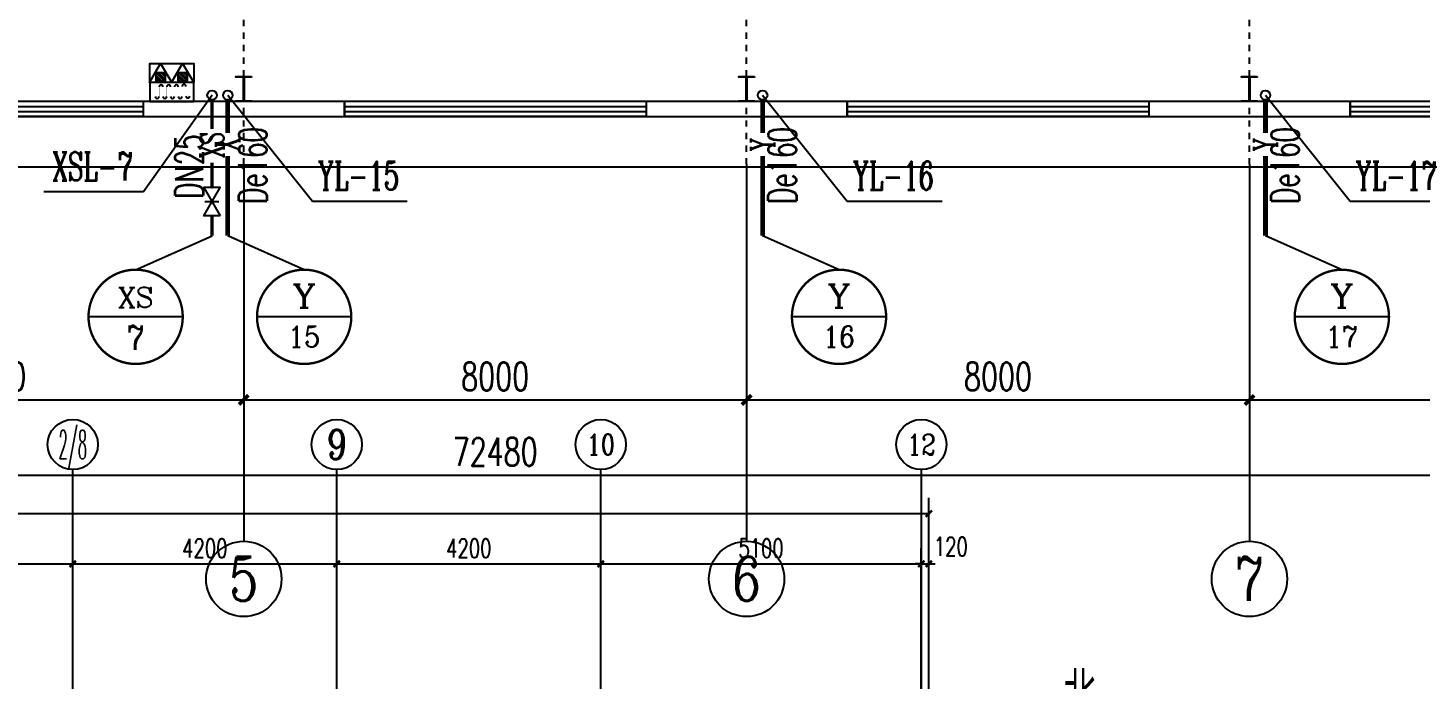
# Model space of a CAD drawing. Header units: millimetres. Extents: x 418357 to 841680, y 53918 to 109839.
# Drawn here: x 418393.42 to 418415.57, y 55105.76 to 55116.13 of the extents above; entities that cross this region are included whole.
import ezdxf
from ezdxf.enums import TextEntityAlignment as Align

# ---------------------------------------------------------------- set-up
doc = ezdxf.new("R2010")
doc.units = ezdxf.units.MM
doc.linetypes.add('DOTE', pattern=[2.42, 2, -0.2, 0.02, -0.2])
for name, color, linetype in [('0 - 梁柱', 3, 'Continuous'), ('AXIS', 171, 'Continuous'), ('AXIS_TEXT', 7, 'Continuous'), ('DIM_消防', 3, 'Continuous'), ('DIM_雨水', 3, 'Continuous'), ('DOTE', 8, 'DOTE'), ('GROUND', 150, 'Continuous'), ('JZ__灭火器', 6, 'Continuous'), ('PIPE-消防', 1, 'Continuous'), ('PIPE-雨水', 4, 'Continuous'), ('PUB_TEXT', 7, 'Continuous'), ('S_WALL', 9, 'Continuous'), ('TEXT_消防', 7, 'Continuous'), ('TEXT_雨水', 7, 'Continuous'), ('TWT_TEXT', 7, 'Continuous'), ('VALVE_消防', 7, 'Continuous'), ('VPIPE-消防', 1, 'Continuous'), ('VPIPE-雨水', 4, 'Continuous'), ('WALL-PARAPET', 6, 'Continuous'), ('WINDOW', 8, 'Continuous')]:
    doc.layers.add(name, color=color, linetype=linetype)
doc.styles.add('_TCH_AXIS', font='COMPLEX', dxfattribs={"bigfont": 'GBCBIG'})
doc.styles.add('_TCH_DIM', font='SIMPLEX', dxfattribs={"bigfont": 'GBCBIG'})
doc.styles.add('_TCH_DIM_T3', font='SIMPLEX', dxfattribs={"width": 0.705882, "bigfont": 'GBCBIG'})
doc.styles.add('_TWT_CIRCLE', font='COMPLEX', dxfattribs={"width": 1.1, "height": 3, "bigfont": 'HZTXT'})
doc.styles.add('_TWT_PIPEDN', font='SIMPLEX', dxfattribs={"width": 0.8, "height": 3, "bigfont": 'HZTXT'})
doc.styles.add('_TWT_PIPETEXT', font='COMPLEX', dxfattribs={"width": 0.8, "height": 2.5, "bigfont": 'HZTXT'})
doc.styles.add('_TWT_SERIAL', font='COMPLEX', dxfattribs={"width": 0.8, "height": 3, "bigfont": 'HZTXT'})
doc.styles.add('COMPLEX', font='COMPLEX')
doc.dimstyles.new('_TCH_ARCH&&100', dxfattribs={"dimtxt": 297.5, "dimasz": 100, "dimexe": 250, "dimexo": 300, "dimgap": 100, "dimtad": 1, "dimdec": 0, "dimzin": 0, "dimdsep": 46, "dimtxsty": '_TCH_DIM_T3', "dimblk": 'ARCHTICK', "dimcen": 0.09, "dimclrt": 7, "dimazin": 2, "dimtfac": 1, "dimtdec": 0, "dimtix": 1, "dimtmove": 2, "dimatfit": 3, "dimfxl": 0, "dimtolj": 1, "dimtzin": 0, "dimarcsym": 0})
doc.dimstyles.new('_TCH_ARCH&&150', dxfattribs={"dimtxt": 446.25, "dimasz": 150, "dimexe": 375, "dimexo": 450, "dimgap": 150, "dimtad": 1, "dimdec": 0, "dimzin": 0, "dimdsep": 46, "dimtxsty": '_TCH_DIM_T3', "dimblk": 'ARCHTICK', "dimcen": 0.09, "dimclrt": 7, "dimazin": 2, "dimtfac": 1, "dimtdec": 0, "dimtix": 1, "dimtmove": 2, "dimatfit": 3, "dimfxl": 0, "dimtolj": 1, "dimtzin": 0, "dimarcsym": 0})

# ---------------------------------------------------------------- blocks, each defined once
blk = doc.blocks.new('_AXISO')
blk.add_circle((0, 0), 0.5)
at = {"layer": 'AXIS_TEXT', "style": 'COMPLEX', "width": 1.041667}
blk.add_attdef('A', text='', height=0.56, dxfattribs=at).set_placement((-0.25, -0.28), (0.25, -0.28), align=Align.FIT)
blk = doc.blocks.new('_ArchTick')
at = {"color": 0, "linetype": 'ByBlock', "const_width": 0.4}
blk.add_lwpolyline([(-0.5, -0.5), (0.5, 0.5)], dxfattribs=at)
blk = doc.blocks.new('*D177')
at = {"layer": 'AXIS', "color": 0, "lineweight": -2}
for p, q in [((429486, 73445), (429486, 76695)), ((472926, 73445), (472926, 76695)), ((429486, 76445), (472926, 76445))]:
    blk.add_line(p, q, dxfattribs=at)
at = {"layer": 'Defpoints', "color": 0, "lineweight": -2}
for p in [(472926, 76445), (429486, 73145), (472926, 73145)]:
    blk.add_point(p, dxfattribs=at)
at = {"layer": 'AXIS', "color": 0, "lineweight": -2, "xscale": 100, "yscale": 100, "zscale": 100, "rotation": 180}
blk.add_blockref('_ArchTick', (429486, 76445), dxfattribs=at)
at = {"layer": 'AXIS', "color": 0, "lineweight": -2, "xscale": 100, "yscale": 100, "zscale": 100}
blk.add_blockref('_ArchTick', (472926, 76445), dxfattribs=at)
at = {"layer": 'AXIS', "color": 7, "insert": (451206, 76694), "char_height": 297.5, "attachment_point": 5, "style": '_TCH_DIM_T3'}
blk.add_mtext('\\A1;43440', dxfattribs=at)
blk = doc.blocks.new('*D187')
at = {"layer": 'AXIS', "color": 0, "lineweight": -2}
for p, q in [((455106, 73445), (455106, 75895)), ((459306, 73445), (459306, 75895)), ((455106, 75645), (459306, 75645))]:
    blk.add_line(p, q, dxfattribs=at)
at = {"layer": 'Defpoints', "color": 0, "lineweight": -2}
for p in [(459306, 75645), (455106, 73145), (459306, 73145)]:
    blk.add_point(p, dxfattribs=at)
at = {"layer": 'AXIS', "color": 0, "lineweight": -2, "xscale": 100, "yscale": 100, "zscale": 100, "rotation": 180}
blk.add_blockref('_ArchTick', (455106, 75645), dxfattribs=at)
at = {"layer": 'AXIS', "color": 0, "lineweight": -2, "xscale": 100, "yscale": 100, "zscale": 100}
blk.add_blockref('_ArchTick', (459306, 75645), dxfattribs=at)
at = {"layer": 'AXIS', "color": 7, "insert": (457206, 75894), "char_height": 297.5, "attachment_point": 5, "style": '_TCH_DIM_T3'}
blk.add_mtext('\\A1;4200', dxfattribs=at)
blk = doc.blocks.new('*D188')
at = {"layer": 'AXIS', "color": 0, "lineweight": -2}
for p, q in [((459306, 73445), (459306, 75895)), ((463506, 73445), (463506, 75895)), ((459306, 75645), (463506, 75645))]:
    blk.add_line(p, q, dxfattribs=at)
at = {"layer": 'Defpoints', "color": 0, "lineweight": -2}
for p in [(463506, 75645), (459306, 73145), (463506, 73145)]:
    blk.add_point(p, dxfattribs=at)
at = {"layer": 'AXIS', "color": 0, "lineweight": -2, "xscale": 100, "yscale": 100, "zscale": 100, "rotation": 180}
blk.add_blockref('_ArchTick', (459306, 75645), dxfattribs=at)
at = {"layer": 'AXIS', "color": 0, "lineweight": -2, "xscale": 100, "yscale": 100, "zscale": 100}
blk.add_blockref('_ArchTick', (463506, 75645), dxfattribs=at)
at = {"layer": 'AXIS', "color": 7, "insert": (461406, 75894), "char_height": 297.5, "attachment_point": 5, "style": '_TCH_DIM_T3'}
blk.add_mtext('\\A1;4200', dxfattribs=at)
blk = doc.blocks.new('*D189')
at = {"layer": 'AXIS', "color": 0, "lineweight": -2}
for p, q in [((463506, 73445), (463506, 75895)), ((467706, 73445), (467706, 75895)), ((463506, 75645), (467706, 75645))]:
    blk.add_line(p, q, dxfattribs=at)
at = {"layer": 'Defpoints', "color": 0, "lineweight": -2}
for p in [(467706, 75645), (463506, 73145), (467706, 73145)]:
    blk.add_point(p, dxfattribs=at)
at = {"layer": 'AXIS', "color": 0, "lineweight": -2, "xscale": 100, "yscale": 100, "zscale": 100, "rotation": 180}
blk.add_blockref('_ArchTick', (463506, 75645), dxfattribs=at)
at = {"layer": 'AXIS', "color": 0, "lineweight": -2, "xscale": 100, "yscale": 100, "zscale": 100}
blk.add_blockref('_ArchTick', (467706, 75645), dxfattribs=at)
at = {"layer": 'AXIS', "color": 7, "insert": (465606, 75894), "char_height": 297.5, "attachment_point": 5, "style": '_TCH_DIM_T3'}
blk.add_mtext('\\A1;4200', dxfattribs=at)
blk = doc.blocks.new('*D190')
at = {"layer": 'AXIS', "color": 0, "lineweight": -2}
for p, q in [((467706, 73445), (467706, 75895)), ((472806, 73445), (472806, 75895)), ((467706, 75645), (472806, 75645))]:
    blk.add_line(p, q, dxfattribs=at)
at = {"layer": 'Defpoints', "color": 0, "lineweight": -2}
for p in [(472806, 75645), (467706, 73145), (472806, 73145)]:
    blk.add_point(p, dxfattribs=at)
at = {"layer": 'AXIS', "color": 0, "lineweight": -2, "xscale": 100, "yscale": 100, "zscale": 100, "rotation": 180}
blk.add_blockref('_ArchTick', (467706, 75645), dxfattribs=at)
at = {"layer": 'AXIS', "color": 0, "lineweight": -2, "xscale": 100, "yscale": 100, "zscale": 100}
blk.add_blockref('_ArchTick', (472806, 75645), dxfattribs=at)
at = {"layer": 'AXIS', "color": 7, "insert": (470256, 75894), "char_height": 297.5, "attachment_point": 5, "style": '_TCH_DIM_T3'}
blk.add_mtext('\\A1;5100', dxfattribs=at)
blk = doc.blocks.new('*D191')
at = {"layer": 'AXIS', "color": 0, "lineweight": -2}
for p, q in [((472806, 73445), (472806, 75895)), ((472926, 73445), (472926, 75895)), ((472806, 75645), (472706, 75645)), ((472806, 75645), (472926, 75645)), ((472926, 75645), (473026, 75645))]:
    blk.add_line(p, q, dxfattribs=at)
at = {"layer": 'Defpoints', "color": 0, "lineweight": -2}
for p in [(472926, 75645), (472806, 73145), (472926, 73145)]:
    blk.add_point(p, dxfattribs=at)
at = {"layer": 'AXIS', "color": 0, "lineweight": -2, "xscale": 100, "yscale": 100, "zscale": 100}
blk.add_blockref('_ArchTick', (472806, 75645), dxfattribs=at)
at = {"layer": 'AXIS', "color": 0, "lineweight": -2, "xscale": 100, "yscale": 100, "zscale": 100, "rotation": 180}
blk.add_blockref('_ArchTick', (472926, 75645), dxfattribs=at)
at = {"layer": 'AXIS', "color": 7, "insert": (473276, 75920), "char_height": 297.5, "attachment_point": 5, "style": '_TCH_DIM_T3'}
blk.add_mtext('\\A1;120', dxfattribs=at)
blk = doc.blocks.new('A$C670E4FA6')
at = {"layer": '0 - 梁柱'}
h = blk.add_hatch(color=256, dxfattribs=at)
h.paths.add_polyline_path([(125, 0), (0, 0), (0, 12), (120, 12), (120, 200), (125, 200)])
h.paths.add_polyline_path([(250, 0), (125, 0), (125, 200), (130, 200), (130, 12), (250, 12)])
h.paths.add_polyline_path([(250, 388), (130, 388), (130, 200), (125, 200), (125, 400), (250, 400)])
h.paths.add_polyline_path([(125, 200), (120, 200), (120, 388), (0, 388), (0, 400), (125, 400)])
blk.add_lwpolyline([(0, 400), (0, 388), (120, 388), (120, 12), (0, 12), (0, 0), (250, 0), (250, 12), (130, 12), (130, 388), (250, 388), (250, 400)], close=True, dxfattribs=at)
blk = doc.blocks.new('消防软管卷盘')
blk.add_lwpolyline([(4963954, 151899), (4963954, 150312), (4964641, 150312), (4964641, 151899)], close=True)
for points, const_width in [([(4964134, 151704), (4964482, 151704)], 1), ([(4964134, 151566), (4964482, 151566)], 1), ([(4964134, 151428), (4964482, 151428)], 1), ([(4964134, 151290), (4964482, 151290)], 1), ([(4964134, 151152), (4964482, 151152)], 1), ([(4964134, 151014), (4964482, 151014)], 0.1), ([(4964134, 150876), (4964482, 150876)], 1), ([(4964134, 150738), (4964482, 150738)], 1), ([(4964150, 150600), (4964499, 150600)], 1), ([(4964150, 150462), (4964499, 150462)], 1)]:
    blk.add_lwpolyline(points, dxfattribs=dict(const_width=const_width))
for centre, start, end in [((4964134, 151636), 90, 270), ((4964134, 151360), 90, 270), ((4964482, 151498), 270, 90), ((4964482, 151222), 270, 90), ((4964134, 151084), 90, 270), ((4964134, 150808), 90, 270), ((4964482, 150946), 270, 90), ((4964499, 150670), 270, 90), ((4964150, 150532), 90, 270)]:
    blk.add_arc(centre, 69, start, end)
blk = doc.blocks.new('手提式干粉灭火器')
h = blk.add_hatch()
h.set_pattern_fill('ANSI31', color=256, scale=225.365854, style=0)
h.set_pattern_definition([(45, (276289.086, 185586.136), (-19.9197154, 19.9197154), [])])
h.paths.add_polyline_path([(72, 158), (-72, 158), (-72, 19), (72, 19)])
for points in [[(0, 303), (-175, 0), (175, 0)], [(-72, 19), (72, 19), (72, 158), (-72, 158)]]:
    blk.add_lwpolyline(points, close=True)
blk = doc.blocks.new('92623')
blk.add_lwpolyline([(8910066, 83014), (8909273, 83014), (8909273, 82670), (8910066, 82670)], close=True)
at = {"xscale": -0.5, "yscale": 0.5, "zscale": 0.5, "rotation": 89.99999999998747}
blk.add_blockref('消防软管卷盘', (8985223, 2565334), dxfattribs=at)
at = {"layer": 'JZ__灭火器', "xscale": 1.141071624, "yscale": 1.141071624, "zscale": 1.141071624, "rotation": 180}
for p in [(8909466, 83014), (8909863, 83014)]:
    blk.add_blockref('手提式干粉灭火器', p, dxfattribs=at)
blk = doc.blocks.new('*D250')
at = {"layer": 'AXIS', "color": 0, "lineweight": -2}
for p, q in [((438794, 64147), (438794, 59272)), ((511274, 64147), (511274, 59272)), ((438794, 59647), (511274, 59647))]:
    blk.add_line(p, q, dxfattribs=at)
at = {"layer": 'Defpoints', "color": 0, "lineweight": -2}
for p in [(438794, 64597), (511274, 64597), (511274, 59647)]:
    blk.add_point(p, dxfattribs=at)
at = {"layer": 'AXIS', "color": 0, "lineweight": -2, "xscale": 150, "yscale": 150, "zscale": 150, "rotation": 180}
blk.add_blockref('_ArchTick', (438794, 59647), dxfattribs=at)
at = {"layer": 'AXIS', "color": 0, "lineweight": -2, "xscale": 150, "yscale": 150, "zscale": 150}
blk.add_blockref('_ArchTick', (511274, 59647), dxfattribs=at)
at = {"layer": 'AXIS', "color": 7, "insert": (475034, 60020), "char_height": 446.2, "attachment_point": 5, "style": '_TCH_DIM_T3'}
blk.add_mtext('\\A1;72480', dxfattribs=at)
blk = doc.blocks.new('*D255')
at = {"layer": 'AXIS', "color": 0, "lineweight": -2}
for p, q in [((463034, 64147), (463034, 60472)), ((471034, 64147), (471034, 60472)), ((463034, 60847), (471034, 60847))]:
    blk.add_line(p, q, dxfattribs=at)
at = {"layer": 'Defpoints', "color": 0, "lineweight": -2}
for p in [(463034, 64597), (471034, 64597), (471034, 60847)]:
    blk.add_point(p, dxfattribs=at)
at = {"layer": 'AXIS', "color": 0, "lineweight": -2, "xscale": 150, "yscale": 150, "zscale": 150, "rotation": 180}
blk.add_blockref('_ArchTick', (463034, 60847), dxfattribs=at)
at = {"layer": 'AXIS', "color": 0, "lineweight": -2, "xscale": 150, "yscale": 150, "zscale": 150}
blk.add_blockref('_ArchTick', (471034, 60847), dxfattribs=at)
at = {"layer": 'AXIS', "color": 7, "insert": (467034, 61220), "char_height": 446.2, "attachment_point": 5, "style": '_TCH_DIM_T3'}
blk.add_mtext('\\A1;8000', dxfattribs=at)
blk = doc.blocks.new('*D256')
at = {"layer": 'AXIS', "color": 0, "lineweight": -2}
for p, q in [((471034, 64147), (471034, 60472)), ((479034, 64147), (479034, 60472)), ((471034, 60847), (479034, 60847))]:
    blk.add_line(p, q, dxfattribs=at)
at = {"layer": 'Defpoints', "color": 0, "lineweight": -2}
for p in [(471034, 64597), (479034, 64597), (479034, 60847)]:
    blk.add_point(p, dxfattribs=at)
at = {"layer": 'AXIS', "color": 0, "lineweight": -2, "xscale": 150, "yscale": 150, "zscale": 150, "rotation": 180}
blk.add_blockref('_ArchTick', (471034, 60847), dxfattribs=at)
at = {"layer": 'AXIS', "color": 0, "lineweight": -2, "xscale": 150, "yscale": 150, "zscale": 150}
blk.add_blockref('_ArchTick', (479034, 60847), dxfattribs=at)
at = {"layer": 'AXIS', "color": 7, "insert": (475034, 61220), "char_height": 446.2, "attachment_point": 5, "style": '_TCH_DIM_T3'}
blk.add_mtext('\\A1;8000', dxfattribs=at)
blk = doc.blocks.new('*D257')
at = {"layer": 'AXIS', "color": 0, "lineweight": -2}
for p, q in [((479034, 64147), (479034, 60472)), ((487034, 64147), (487034, 60472)), ((479034, 60847), (487034, 60847))]:
    blk.add_line(p, q, dxfattribs=at)
at = {"layer": 'Defpoints', "color": 0, "lineweight": -2}
for p in [(479034, 64597), (487034, 64597), (487034, 60847)]:
    blk.add_point(p, dxfattribs=at)
at = {"layer": 'AXIS', "color": 0, "lineweight": -2, "xscale": 150, "yscale": 150, "zscale": 150, "rotation": 180}
blk.add_blockref('_ArchTick', (479034, 60847), dxfattribs=at)
at = {"layer": 'AXIS', "color": 0, "lineweight": -2, "xscale": 150, "yscale": 150, "zscale": 150}
blk.add_blockref('_ArchTick', (487034, 60847), dxfattribs=at)
at = {"layer": 'AXIS', "color": 7, "insert": (483034, 61220), "char_height": 446.2, "attachment_point": 5, "style": '_TCH_DIM_T3'}
blk.add_mtext('\\A1;8000', dxfattribs=at)
blk = doc.blocks.new('*D258')
at = {"layer": 'AXIS', "color": 0, "lineweight": -2}
for p, q in [((487034, 64147), (487034, 60472)), ((495034, 64147), (495034, 60472)), ((487034, 60847), (495034, 60847))]:
    blk.add_line(p, q, dxfattribs=at)
at = {"layer": 'Defpoints', "color": 0, "lineweight": -2}
for p in [(487034, 64597), (495034, 64597), (495034, 60847)]:
    blk.add_point(p, dxfattribs=at)
at = {"layer": 'AXIS', "color": 0, "lineweight": -2, "xscale": 150, "yscale": 150, "zscale": 150, "rotation": 180}
blk.add_blockref('_ArchTick', (487034, 60847), dxfattribs=at)
at = {"layer": 'AXIS', "color": 0, "lineweight": -2, "xscale": 150, "yscale": 150, "zscale": 150}
blk.add_blockref('_ArchTick', (495034, 60847), dxfattribs=at)
at = {"layer": 'AXIS', "color": 7, "insert": (491034, 61220), "char_height": 446.2, "attachment_point": 5, "style": '_TCH_DIM_T3'}
blk.add_mtext('\\A1;8000', dxfattribs=at)
blk = doc.blocks.new('$TCHSYS$WIN2D')
for p, q in [((-0.5, 0.5), (0.5, 0.5)), ((-0.5, 0.5), (-0.5, -0.5)), ((0.5, 0.5), (0.5, -0.5)), ((0.5, 0.1667), (-0.5, 0.1667)), ((0.5, -0.1667), (-0.5, -0.1667)), ((-0.5, -0.5), (0.5, -0.5))]:
    blk.add_line(p, q)
blk = doc.blocks.new('$VALVE$00000296')
for points in [[(-125, 72), (-125, -72), (125, 72), (125, -72), (-125, 72)], [(0, 60), (0, -64)]]:
    blk.add_lwpolyline(points)
for p in [(-125, 0), (125, 0)]:
    blk.add_point(p)
blk = doc.blocks.new('23253')
at = {"layer": 'AXIS', "lineweight": -2}
for p, q in [((459306.5, 73144.8), (459306.5, 77144.8)), ((463506.5, 73144.8), (463506.5, 77144.8)), ((467706.5, 73144.8), (467706.5, 77144.8)), ((472806.5, 73144.8), (472806.5, 77144.8))]:
    blk.add_line(p, q, dxfattribs=at)
at = {"layer": 'AXIS'}
ref = blk.add_blockref('_AXISO', (459306.5, 77544.8), dxfattribs=dict(at, xscale=800, yscale=800, zscale=800))
ref.add_attrib('A', '2/8', dxfattribs={"layer": 'AXIS_TEXT', "height": 452.55, "style": '_TCH_AXIS', "width": 0.375}).set_placement((459080.2, 77318.5), (459532.8, 77318.5), align=Align.FIT)
ref = blk.add_blockref('_AXISO', (463506.5, 77544.8), dxfattribs=dict(at, xscale=800, yscale=800, zscale=800))
ref.add_attrib('A', '9', dxfattribs={"layer": 'AXIS_TEXT', "height": 465.9, "style": '_TCH_AXIS'}).set_placement((463351.2, 77311.8), (463661.8, 77311.8), align=Align.FIT)
ref = blk.add_blockref('_AXISO', (467706.5, 77544.8), dxfattribs=dict(at, xscale=800, yscale=800, zscale=800))
ref.add_attrib('A', '10', dxfattribs={"layer": 'AXIS_TEXT', "height": 328.45, "style": '_TCH_AXIS'}).set_placement((467479.7, 77380.5), (467933.3, 77380.5), align=Align.FIT)
ref = blk.add_blockref('_AXISO', (472806.5, 77544.8), dxfattribs=dict(at, xscale=800, yscale=800, zscale=800))
ref.add_attrib('A', '12', dxfattribs={"layer": 'AXIS_TEXT', "height": 328.45, "style": '_TCH_AXIS'}).set_placement((472579.7, 77380.5), (473033.3, 77380.5), align=Align.FIT)
for p1, p2, distance, picture, middle in [((429486.5, 73144.8), (472926.5, 73144.8), 3300, '*D177', (451206.5, 76693.5)), ((455106.5, 73144.8), (459306.5, 73144.8), 2500, '*D187', (457206.5, 75893.5)), ((459306.5, 73144.8), (463506.5, 73144.8), 2500, '*D188', (461406.5, 75893.5)), ((463506.5, 73144.8), (467706.5, 73144.8), 2500, '*D189', (465606.5, 75893.5)), ((467706.5, 73144.8), (472806.5, 73144.8), 2500, '*D190', (470256.5, 75893.5))]:
    dim = blk.add_aligned_dim(p1=p1, p2=p2, distance=distance, dimstyle='_TCH_ARCH&&100', dxfattribs=at)
    dim.commit()
    dim.dimension.update_dxf_attribs({"geometry": picture, "text_midpoint": middle})
dim = blk.add_linear_dim(base=(472926.5, 75644.8), p1=(472806.5, 73144.8), p2=(472926.5, 73144.8), angle=0, dimstyle='_TCH_ARCH&&100', dxfattribs=at)
dim.commit()
dim.dimension.update_dxf_attribs({"geometry": '*D191', "text_midpoint": (473276.5, 75919.8), "dimtype": 161})
blk = doc.blocks.new('1325346')
at = {"layer": 'AXIS', "lineweight": -2}
for p, q in [((471034.4, 64597.2), (471034.4, 58597.2)), ((479034.4, 64597.2), (479034.4, 58597.2)), ((487034.4, 64597.2), (487034.4, 58597.2))]:
    blk.add_line(p, q, dxfattribs=at)
at = {"layer": 'DIM_消防', "lineweight": -2}
for p, q in [((470529.7, 65697.3), (469439.8, 64161)), ((469439.8, 64161), (467852.3, 64161)), ((470064.2, 62169.8), (468564.2, 62169.8)), ((472745.2, 62169.8), (471245.2, 62169.8)), ((481254.6, 62169.8), (479754.6, 62169.8)), ((489254.6, 62169.8), (487754.6, 62169.8))]:
    blk.add_line(p, q, dxfattribs=at)
at = {"layer": 'DIM_消防', "lineweight": -2, "const_width": 37.5}
for points in [[(470064.2, 62169.8, 1), (468564.2, 62169.8, 1)], [(472745.2, 62169.8, 1), (471245.2, 62169.8, 1)], [(481254.6, 62169.8, 1), (479754.6, 62169.8, 1)], [(489254.6, 62169.8, 1), (487754.6, 62169.8, 1)]]:
    blk.add_lwpolyline(points, format="xyb", close=True, dxfattribs=at)
at = {"layer": 'DIM_雨水', "lineweight": -2}
for p, q in [((470779.7, 65697.3), (472125.9, 64012.6)), ((479289.1, 65697.3), (480635.3, 64012.6)), ((487289.1, 65697.3), (488635.3, 64012.6)), ((472125.9, 64012.6), (473635.5, 64012.6)), ((480635.3, 64012.6), (482144.8, 64012.6)), ((488635.3, 64012.6), (490144.8, 64012.6))]:
    blk.add_line(p, q, dxfattribs=at)
at = {"layer": 'DOTE'}
for p, q in [((471034.4, 64597.2), (471034.4, 108597.2)), ((479034.4, 64597.2), (479034.4, 108597.2)), ((487034.4, 64597.2), (487034.4, 108597.2)), ((512034.4, 65597.2), (438034.4, 65597.2))]:
    blk.add_line(p, q, dxfattribs=at)
at = {"layer": 'GROUND', "color": 8, "lineweight": -2}
for p, q in [((438794.4, 65357.2), (511274.4, 65357.2)), ((437994.4, 64557.2), (512074.4, 64557.2))]:
    blk.add_line(p, q, dxfattribs=at)
at = {"layer": 'PIPE-消防', "linetype": 'Continuous', "lineweight": -2, "ltscale": 1.5, "const_width": 52.5}
for points in [[(470529.7, 65622.3), (470529.7, 65160.8)], [(470529.7, 64622.3), (470529.7, 64227.7)], [(470529.7, 63777.7), (470529.7, 63460.5)]]:
    blk.add_lwpolyline(points, dxfattribs=at)
at = {"layer": 'PIPE-雨水', "linetype": 'Continuous', "lineweight": -2, "ltscale": 1.5, "const_width": 75}
for points in [[(470779.7, 65622.3), (470779.7, 65094.4)], [(479289.1, 65622.3), (479289.1, 65094.4)], [(487289.1, 65622.3), (487289.1, 65094.4)], [(470779.7, 64727.2), (470779.7, 63460.5)], [(479289.1, 64727.2), (479289.1, 63460.5)], [(487289.1, 64727.2), (487289.1, 63460.5)]]:
    blk.add_lwpolyline(points, dxfattribs=at)
at = {"layer": 'S_WALL', "color": 3}
for p, q in [((469314.2, 62919.8), (470529.7, 63460.5)), ((471995.2, 62919.8), (470779.7, 63460.5)), ((480504.6, 62919.8), (479289.1, 63460.5)), ((488504.6, 62919.8), (487289.1, 63460.5))]:
    blk.add_line(p, q, dxfattribs=at)
at = {"layer": 'VPIPE-消防', "linetype": 'Continuous', "lineweight": -2}
blk.add_circle((470529.7, 65697.3), 75, dxfattribs=at)
at = {"layer": 'VPIPE-雨水', "linetype": 'Continuous', "lineweight": -2}
for centre in [(470779.7, 65697.3), (479289.1, 65697.3), (487289.1, 65697.3)]:
    blk.add_circle(centre, 75, dxfattribs=at)
at = {"layer": 'WALL-PARAPET', "lineweight": -2}
for p, q in [((472634.4, 65597.2), (469434.4, 65597.2)), ((469434.4, 65597.2), (469434.4, 65357.2)), ((472634.4, 65357.2), (472634.4, 65597.2)), ((480634.4, 65597.2), (477434.4, 65597.2)), ((477434.4, 65597.2), (477434.4, 65357.2)), ((480634.4, 65357.2), (480634.4, 65597.2)), ((488634.4, 65597.2), (485434.4, 65597.2)), ((485434.4, 65597.2), (485434.4, 65357.2)), ((488634.4, 65357.2), (488634.4, 65597.2)), ((469434.4, 65357.2), (472634.4, 65357.2)), ((477434.4, 65357.2), (480634.4, 65357.2)), ((485434.4, 65357.2), (488634.4, 65357.2))]:
    blk.add_line(p, q, dxfattribs=at)
at = {"xscale": -0.882, "yscale": 0.882, "zscale": 0.882, "rotation": 180}
blk.add_blockref('92623', (-7388437.4, 139118.2), dxfattribs=at)
at = {"layer": '0 - 梁柱', "xscale": -1}
for p in [(471159.4, 65597.2), (479159.4, 65597.2), (487159.4, 65597.2)]:
    blk.add_blockref('A$C670E4FA6', p, dxfattribs=at)
at = {"layer": 'AXIS'}
ref = blk.add_blockref('_AXISO', (471034.4, 57997.2), dxfattribs=dict(at, xscale=1200, yscale=1200, zscale=1200))
ref.add_attrib('A', '5', dxfattribs={"layer": 'AXIS_TEXT', "height": 698.9, "style": '_TCH_AXIS'}).set_placement((470801.4, 57647.7), (471267.4, 57647.7), align=Align.FIT)
ref = blk.add_blockref('_AXISO', (479034.4, 57997.2), dxfattribs=dict(at, xscale=1200, yscale=1200, zscale=1200))
ref.add_attrib('A', '6', dxfattribs={"layer": 'AXIS_TEXT', "height": 698.9, "style": '_TCH_AXIS'}).set_placement((478801.4, 57647.7), (479267.4, 57647.7), align=Align.FIT)
ref = blk.add_blockref('_AXISO', (487034.4, 57997.2), dxfattribs=dict(at, xscale=1200, yscale=1200, zscale=1200))
ref.add_attrib('A', '7', dxfattribs={"layer": 'AXIS_TEXT', "height": 698.9, "style": '_TCH_AXIS'}).set_placement((486801.4, 57647.7), (487267.4, 57647.7), align=Align.FIT)
at = {"layer": 'VALVE_消防', "lineweight": -2, "xscale": -1.8, "yscale": 1.8, "zscale": 1.8, "rotation": 270}
blk.add_blockref('$VALVE$00000296', (470529.7, 64002.7), dxfattribs=at)
at = {"layer": 'WINDOW', "xscale": 4800, "yscale": -240, "zscale": 4800, "rotation": 179.9999999999999}
for p in [(467034.4, 65477.2), (475034.4, 65477.2), (483034.4, 65477.2), (491034.4, 65477.2)]:
    blk.add_blockref('$TCHSYS$WIN2D', p, dxfattribs=at)
at = {"layer": 'DIM_消防', "color": 7, "lineweight": -2, "style": '_TWT_CIRCLE'}
for s, height, p, p2 in [('XS', 317.96, (469031.1, 62320.4), (469597.4, 62320.4)), ('Y', 372.7, (471809.8, 62311.4), (472180.7, 62311.4)), ('Y', 372.7, (480319.1, 62311.4), (480690.1, 62311.4)), ('Y', 372.7, (488319.1, 62311.4), (488690.1, 62311.4)), ('7', 388.1, (469171.9, 61642.4), (469456.5, 61642.4)), ('15', 336.64, (471739.6, 61685.8), (472250.9, 61685.8)), ('16', 336.64, (480248.9, 61685.8), (480760.3, 61685.8)), ('17', 336.64, (488248.9, 61685.8), (488760.3, 61685.8))]:
    blk.add_text(s, height=height, dxfattribs=at).set_placement(p, p2, align=Align.FIT)
at = {"layer": 'PUB_TEXT', "lineweight": -2, "style": '_TCH_DIM'}
blk.add_text('北', height=723.4, dxfattribs=at).set_placement((484073.4, 55795.9))
at = {"layer": 'TEXT_消防', "linetype": 'Continuous', "lineweight": -2, "style": '_TWT_PIPEDN', "width": 0.64}
blk.add_text('DN25', height=450, rotation=90, dxfattribs=at).set_placement((470390.5, 64050.9))
at = {"layer": 'TEXT_消防', "lineweight": -2, "style": '_TWT_PIPETEXT', "width": 0.64}
blk.add_text('XS', height=375, rotation=90, dxfattribs=at).set_placement((470717.2, 64697.3))
at = {"layer": 'TEXT_雨水', "linetype": 'Continuous', "lineweight": -2, "style": '_TWT_PIPEDN', "width": 0.64}
for p in [(471403.7, 63968.6), (479827.6, 63968.6), (487827.6, 63968.6)]:
    blk.add_text('De160', height=450, rotation=90, dxfattribs=at).set_placement(p)
at = {"layer": 'TEXT_雨水', "lineweight": -2, "style": '_TWT_PIPETEXT', "width": 0.64}
for rotation, p in [(270, (470592.2, 65019.4)), (90, (479476.6, 64802.2)), (90, (487476.6, 64802.2))]:
    blk.add_text('Y', height=375, rotation=rotation, dxfattribs=at).set_placement(p)
at = {"layer": 'TWT_TEXT', "lineweight": -2, "style": '_TWT_SERIAL', "width": 0.64}
for s, p in [('XSL-7', (467987.3, 64341)), ('YL-15', (472211.3, 64192.6)), ('YL-16', (480720.7, 64192.6)), ('YL-17', (488720.7, 64192.6))]:
    blk.add_text(s, height=450, dxfattribs=at).set_placement(p)
at = {"layer": 'AXIS'}
for p1, p2, distance, picture, middle in [((438794.4, 64597.2), (511274.4, 64597.2), -4950, '*D250', (475034.4, 60020.3)), ((463034.4, 64597.2), (471034.4, 64597.2), -3750, '*D255', (467034.4, 61220.3)), ((471034.4, 64597.2), (479034.4, 64597.2), -3750, '*D256', (475034.4, 61220.3)), ((479034.4, 64597.2), (487034.4, 64597.2), -3750, '*D257', (483034.4, 61220.3)), ((487034.4, 64597.2), (495034.4, 64597.2), -3750, '*D258', (491034.4, 61220.3))]:
    dim = blk.add_aligned_dim(p1=p1, p2=p2, distance=distance, dimstyle='_TCH_ARCH&&150', dxfattribs=at)
    dim.commit()
    dim.dimension.update_dxf_attribs({"geometry": picture, "text_midpoint": middle})

msp = doc.modelspace()

# ---------------------------------------------------------------- block references
at = {"layer": 'Defpoints', "lineweight": -2, "xscale": 0.001, "yscale": 0.001, "zscale": 0.001}
for name, p in [('1325346', (417925.824, 55049.363)), ('23253', (417934.832, 55031.955))]:
    msp.add_blockref(name, p, dxfattribs=at)

doc.saveas('drawing.dxf')
